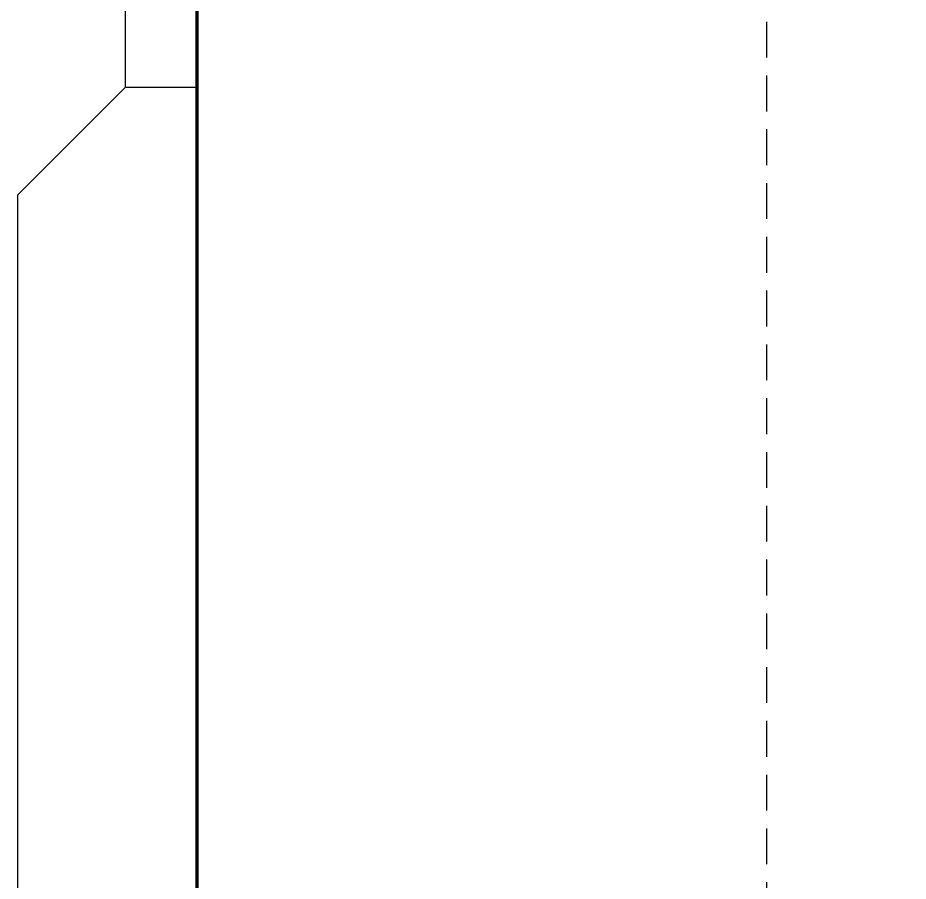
# Model space of a CAD drawing. Extents: x 241 to 398, y 106 to 179.
# Drawn here: x 240.77 to 246.98, y 114.92 to 120.94 of the extents above; entities that cross this region are included whole.
import ezdxf

# ---------------------------------------------------------------- set-up
doc = ezdxf.new("R2010")
doc.units = 0
doc.linetypes.add('HIDDEN', pattern=[0.375, 0.25, -0.125])
doc.layers.get('0').update_dxf_attribs({"linetype": 'CONTINUOUS'})
doc.layers.add('ALVVISTA', color=8, linetype='CONTINUOUS')

msp = doc.modelspace()

# ---------------------------------------------------------------- linework, layer by layer
for p, q in [((241.524, 120.4603), (241.524, 140.2921)), ((241.524, 120.4603), (240.774, 119.7103)), ((241.524, 120.4603), (242.024, 120.4603)), ((240.774, 106.3321), (240.774, 119.7103))]:
    msp.add_line(p, q)
at = {"const_width": 0.0236}
msp.add_lwpolyline([(242.024, 139.7921), (278.6371, 139.7921), (278.6371, 106.0821), (242.024, 106.0821)], close=True, dxfattribs=at)
at = {"layer": 'ALVVISTA', "linetype": 'HIDDEN'}
msp.add_line((245.9952, 138.9169, -3.35), (245.9952, 108.9169, -3.35), dxfattribs=at)

doc.saveas('drawing.dxf')
